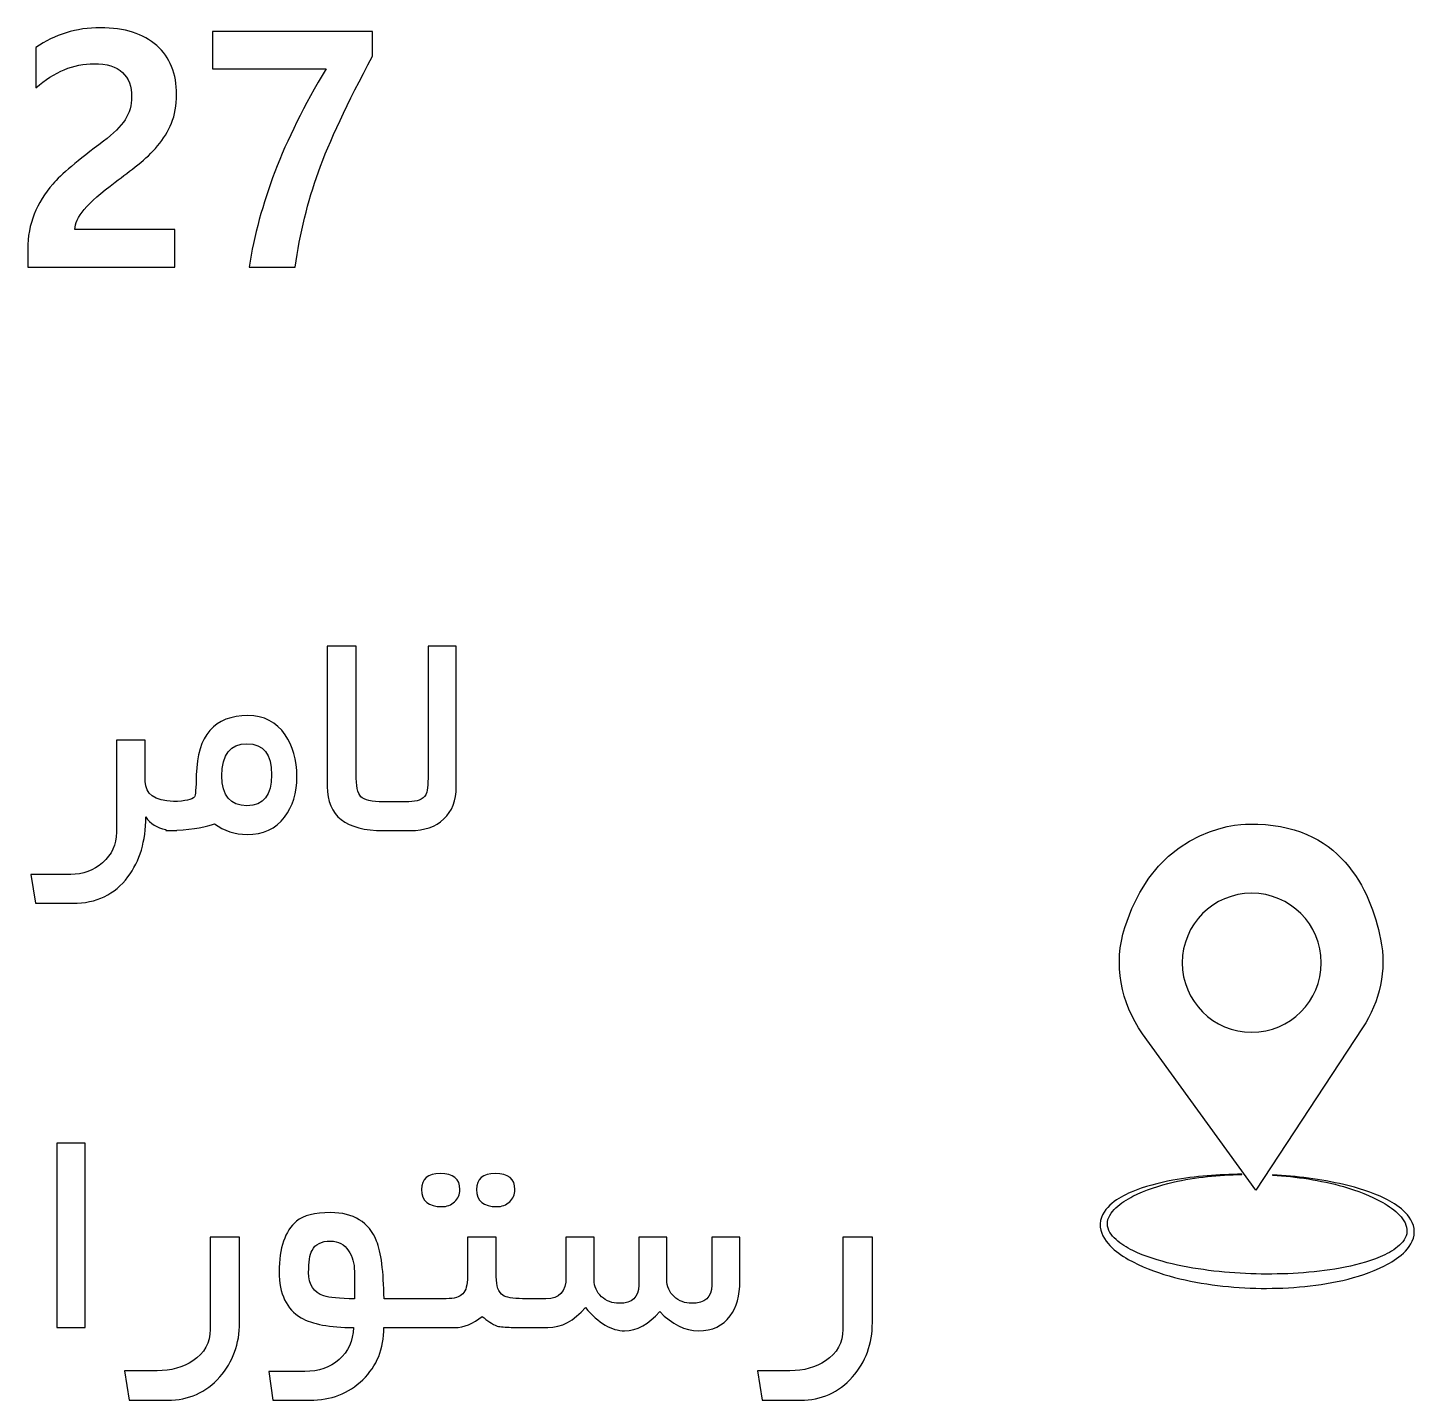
# Model space of a CAD drawing. Header units: millimetres. Extents: x -41 to 39, y -59 to 41.
# Drawn here: x 16.25 to 39.49, y -57.92 to -34.91 of the extents above; entities that cross this region are included whole.
import ezdxf

# ---------------------------------------------------------------- set-up
doc = ezdxf.new("R2010")
doc.units = ezdxf.units.MM
doc.header["$MEASUREMENT"] = 0
doc.layers.add('Layer 1', color=7, linetype='Continuous')

msp = doc.modelspace()

# ---------------------------------------------------------------- linework, layer by layer
at = {"layer": 'Layer 1', "color": 230}
for points, knots in [([(17.0366, -38.2933), (17.0366, -38.2933), (18.7092, -38.2933), (18.7092, -38.2933), (18.7092, -38.2933), (18.7092, -38.9237), (18.7092, -38.9237), (18.7092, -38.9237), (16.2461, -38.9237), (16.2461, -38.9237), (16.2461, -38.9237), (16.2461, -38.6263), (16.2461, -38.6263), (16.2461, -38.4131), (16.2827, -38.2174), (16.355, -38.0379), (16.4272, -37.8577), (16.5306, -37.6903), (16.6652, -37.5339), (16.8006, -37.3773), (17.0842, -37.1377), (17.517, -36.8137), (17.6844, -36.6894), (17.8052, -36.5695), (17.8783, -36.4552), (17.9516, -36.3408), (17.9882, -36.2127), (17.9882, -36.0717), (17.9882, -35.896), (17.9369, -35.7597), (17.8345, -35.6628), (17.7319, -35.5658), (17.5719, -35.5163), (17.3559, -35.5163), (17.0183, -35.5163), (16.6935, -35.6508), (16.3824, -35.9189), (16.3824, -35.9189), (16.3824, -35.2456), (16.3824, -35.2456), (16.7008, -35.0241), (17.0614, -34.9133), (17.463, -34.9133), (17.8701, -34.9133), (18.1858, -35.0131), (18.4082, -35.2107), (18.6304, -35.4093), (18.7422, -35.6838), (18.7422, -36.0342), (18.7422, -36.2144), (18.7128, -36.3746), (18.6542, -36.5137), (18.5967, -36.6537), (18.5198, -36.7799), (18.4236, -36.8934), (18.3285, -37.0068), (18.2187, -37.112), (18.0943, -37.2091), (17.9698, -37.307), (17.8427, -37.404), (17.7128, -37.5), (17.4713, -37.6794), (17.2982, -37.8322), (17.1939, -37.9584), (17.0887, -38.0856), (17.0366, -38.1973), (17.0366, -38.2933)], [0, 0, 0, 0, 0.0454545, 0.0454545, 0.0454545, 0.0909091, 0.0909091, 0.0909091, 0.1363636, 0.1363636, 0.1363636, 0.1818182, 0.1818182, 0.1818182, 0.2272727, 0.2272727, 0.2272727, 0.2727273, 0.2727273, 0.2727273, 0.3181818, 0.3181818, 0.3181818, 0.3636364, 0.3636364, 0.3636364, 0.4090909, 0.4090909, 0.4090909, 0.4545455, 0.4545455, 0.4545455, 0.5, 0.5, 0.5, 0.5454545, 0.5454545, 0.5454545, 0.5909091, 0.5909091, 0.5909091, 0.6363636, 0.6363636, 0.6363636, 0.6818182, 0.6818182, 0.6818182, 0.7272727, 0.7272727, 0.7272727, 0.7727273, 0.7727273, 0.7727273, 0.8181818, 0.8181818, 0.8181818, 0.8636364, 0.8636364, 0.8636364, 0.9090909, 0.9090909, 0.9090909, 0.9545455, 0.9545455, 0.9545455, 1, 1, 1, 1]), ([(22.0258, -35.3911), (21.6022, -36.1788), (21.3003, -36.8248), (21.12, -37.3271), (20.9388, -37.8303), (20.8089, -38.3629), (20.7284, -38.9237), (20.7284, -38.9237), (19.9561, -38.9237), (19.9561, -38.9237), (20.0403, -38.3966), (20.1849, -37.8641), (20.389, -37.3271), (20.594, -36.7901), (20.8803, -36.2144), (21.2482, -35.5996), (21.2482, -35.5996), (19.3422, -35.5996), (19.3422, -35.5996), (19.3422, -35.5996), (19.3422, -34.9775), (19.3422, -34.9775), (19.3422, -34.9775), (22.0258, -34.9775), (22.0258, -34.9775), (22.0258, -34.9775), (22.0258, -35.3911), (22.0258, -35.3911)], [0, 0, 0, 0, 0.1111111, 0.1111111, 0.1111111, 0.2222222, 0.2222222, 0.2222222, 0.3333333, 0.3333333, 0.3333333, 0.4444444, 0.4444444, 0.4444444, 0.5555556, 0.5555556, 0.5555556, 0.6666667, 0.6666667, 0.6666667, 0.7777778, 0.7777778, 0.7777778, 0.8888889, 0.8888889, 0.8888889, 1, 1, 1, 1]), ([(23.4293, -47.6318), (23.4293, -47.8641), (23.3597, -48.0445), (23.2215, -48.1744), (23.0826, -48.3034), (22.8958, -48.3683), (22.6616, -48.3683), (22.6616, -48.3683), (22.2079, -48.3683), (22.2079, -48.3683), (21.5801, -48.3683), (21.2664, -48.1231), (21.2664, -47.6318), (21.2664, -47.6318), (21.2664, -45.2775), (21.2664, -45.2775), (21.2664, -45.2775), (21.7494, -45.2775), (21.7494, -45.2775), (21.7494, -45.2775), (21.7494, -47.4195), (21.7494, -47.4195), (21.7494, -47.6172), (21.7768, -47.7443), (21.8308, -47.8011), (21.8857, -47.8568), (22.012, -47.8853), (22.2088, -47.8853), (22.2088, -47.8853), (22.6324, -47.8853), (22.6324, -47.8853), (22.7742, -47.8853), (22.8685, -47.8468), (22.9169, -47.77), (22.9435, -47.7269), (22.9572, -47.6108), (22.9572, -47.4195), (22.9572, -47.4195), (22.9572, -45.2775), (22.9572, -45.2775), (22.9572, -45.2775), (23.4293, -45.2775), (23.4293, -45.2775), (23.4293, -45.2775), (23.4293, -47.6318), (23.4293, -47.6318)], [0, 0, 0, 0, 0.0666667, 0.0666667, 0.0666667, 0.1333333, 0.1333333, 0.1333333, 0.2, 0.2, 0.2, 0.2666667, 0.2666667, 0.2666667, 0.3333333, 0.3333333, 0.3333333, 0.4, 0.4, 0.4, 0.4666667, 0.4666667, 0.4666667, 0.5333333, 0.5333333, 0.5333333, 0.6, 0.6, 0.6, 0.6666667, 0.6666667, 0.6666667, 0.7333333, 0.7333333, 0.7333333, 0.8, 0.8, 0.8, 0.8666667, 0.8666667, 0.8666667, 0.9333333, 0.9333333, 0.9333333, 1, 1, 1, 1]), ([(20.7575, -47.4615), (20.7575, -47.7388), (20.6889, -47.9657), (20.5517, -48.1424), (20.4016, -48.3372), (20.1922, -48.4341), (19.9222, -48.4341), (19.7163, -48.4341), (19.5352, -48.3738), (19.3788, -48.253), (19.2487, -48.3096), (19.0369, -48.3457), (18.7437, -48.3615), (18.7437, -48.3615), (18.7437, -48.3683), (18.7437, -48.3683), (18.7154, -48.3683), (18.688, -48.3672), (18.6617, -48.3652), (18.6617, -48.3652), (18.5616, -48.3683), (18.5616, -48.3683), (18.5616, -48.3683), (18.5616, -48.3517), (18.5616, -48.3517), (18.4119, -48.3216), (18.2999, -48.2513), (18.226, -48.1405), (18.226, -48.544), (18.1253, -48.8789), (17.9249, -49.1451), (17.7053, -49.4397), (17.3978, -49.5871), (17.0044, -49.5871), (17.0044, -49.5871), (16.3785, -49.5871), (16.3785, -49.5871), (16.3785, -49.5871), (16.3009, -49.1039), (16.3009, -49.1039), (16.3009, -49.1039), (16.966, -49.1039), (16.966, -49.1039), (17.1737, -49.1039), (17.3521, -49.039), (17.5004, -48.9081), (17.656, -48.7728), (17.7336, -48.6016), (17.7336, -48.3966), (17.7336, -48.3966), (17.7336, -46.8531), (17.7336, -46.8531), (17.7336, -46.8531), (18.2168, -46.8531), (18.2168, -46.8531), (18.2168, -46.8531), (18.2168, -47.5476), (18.2168, -47.5476), (18.2168, -47.7533), (18.374, -47.8652), (18.6877, -47.8831), (18.8856, -47.8758), (19.0039, -47.8498), (19.043, -47.8047), (19.0567, -47.7872), (19.0668, -47.6638), (19.0722, -47.4351), (19.0887, -46.7726), (19.376, -46.4413), (19.9359, -46.4413), (20.204, -46.4413), (20.4127, -46.5484), (20.5627, -46.7625), (20.6926, -46.9502), (20.7575, -47.1835), (20.7575, -47.4615)], [0, 0, 0, 0, 0.04, 0.04, 0.04, 0.08, 0.08, 0.08, 0.12, 0.12, 0.12, 0.16, 0.16, 0.16, 0.2, 0.2, 0.2, 0.24, 0.24, 0.24, 0.28, 0.28, 0.28, 0.32, 0.32, 0.32, 0.36, 0.36, 0.36, 0.4, 0.4, 0.4, 0.44, 0.44, 0.44, 0.48, 0.48, 0.48, 0.52, 0.52, 0.52, 0.56, 0.56, 0.56, 0.6, 0.6, 0.6, 0.64, 0.64, 0.64, 0.68, 0.68, 0.68, 0.72, 0.72, 0.72, 0.76, 0.76, 0.76, 0.8, 0.8, 0.8, 0.84, 0.84, 0.84, 0.88, 0.88, 0.88, 0.92, 0.92, 0.92, 0.96, 0.96, 0.96, 1, 1, 1, 1]), ([(20.3349, -47.4332), (20.3349, -47.0865), (20.1967, -46.9135), (19.9213, -46.9135), (19.6404, -46.9135), (19.5005, -47.0929), (19.5005, -47.4524), (19.5005, -47.7846), (19.6404, -47.9511), (19.9213, -47.9511), (20.1967, -47.9511), (20.3349, -47.7782), (20.3349, -47.4332)], [0, 0, 0, 0, 0.25, 0.25, 0.25, 0.5, 0.5, 0.5, 0.75, 0.75, 0.75, 1, 1, 1, 1]), ([(34.9346, -51.774), (34.9346, -51.774), (36.8296, -54.3968), (36.8296, -54.3968), (36.8296, -54.3968), (38.6219, -51.6748), (38.6219, -51.6748), (38.9104, -51.2367), (39.0288, -50.7026), (38.9245, -50.1889), (38.7542, -49.3497), (38.2427, -48.2314), (36.7236, -48.2614), (36.7236, -48.2614), (35.2019, -48.2042), (34.6359, -49.9908), (34.444, -50.5964), (34.5624, -51.2594), (34.9346, -51.774)], [0, 0, 0, 0, 0.1666667, 0.1666667, 0.1666667, 0.3333333, 0.3333333, 0.3333333, 0.5, 0.5, 0.5, 0.6666667, 0.6666667, 0.6666667, 0.8333333, 0.8333333, 0.8333333, 1, 1, 1, 1]), ([(37.9283, -50.5838), (37.9283, -51.2274), (37.4067, -51.7489), (36.7633, -51.7489), (36.1197, -51.7489), (35.5982, -51.2274), (35.5982, -50.5838), (35.5982, -49.9401), (36.1197, -49.4186), (36.7633, -49.4186), (37.4067, -49.4186), (37.9283, -49.9401), (37.9283, -50.5838)], [0, 0, 0, 0, 0.25, 0.25, 0.25, 0.5, 0.5, 0.5, 0.75, 0.75, 0.75, 1, 1, 1, 1]), ([(17.2073, -56.6973), (17.2073, -56.6973), (16.7352, -56.6973), (16.7352, -56.6973), (16.7352, -56.6973), (16.7352, -53.6065), (16.7352, -53.6065), (16.7352, -53.6065), (17.2073, -53.6065), (17.2073, -53.6065), (17.2073, -53.6065), (17.2073, -56.6973), (17.2073, -56.6973)], [0, 0, 0, 0, 0.25, 0.25, 0.25, 0.5, 0.5, 0.5, 0.75, 0.75, 0.75, 1, 1, 1, 1]), ([(23.4912, -54.3852), (23.4912, -54.4684), (23.462, -54.538), (23.4024, -54.5911), (23.3429, -54.645), (23.2724, -54.6715), (23.1901, -54.6715), (22.9623, -54.6715), (22.8488, -54.5764), (22.8488, -54.3852), (22.8488, -54.2068), (22.9523, -54.117), (23.1582, -54.117), (23.3804, -54.117), (23.4912, -54.2068), (23.4912, -54.3852)], [0, 0, 0, 0, 0.2, 0.2, 0.2, 0.4, 0.4, 0.4, 0.6, 0.6, 0.6, 0.8, 0.8, 0.8, 1, 1, 1, 1]), ([(24.4134, -54.3852), (24.4134, -54.4684), (24.3842, -54.538), (24.3247, -54.5911), (24.2653, -54.645), (24.1948, -54.6715), (24.1124, -54.6715), (23.8846, -54.6715), (23.7712, -54.5764), (23.7712, -54.3852), (23.7712, -54.2068), (23.8745, -54.117), (24.0804, -54.117), (24.3028, -54.117), (24.4134, -54.2068), (24.4134, -54.3852)], [0, 0, 0, 0, 0.2, 0.2, 0.2, 0.4, 0.4, 0.4, 0.6, 0.6, 0.6, 0.8, 0.8, 0.8, 1, 1, 1, 1]), ([(37.1131, -54.1399), (37.5149, -54.161), (37.9154, -54.2111), (38.309, -54.3019), (38.5432, -54.3594), (38.7767, -54.4273), (38.9972, -54.5349), (39.1065, -54.5906), (39.2149, -54.6522), (39.3075, -54.7409), (39.3989, -54.8248), (39.4874, -54.943), (39.4878, -55.0919), (39.488, -55.241), (39.3983, -55.3634), (39.305, -55.4502), (39.2101, -55.5418), (39.0998, -55.606), (38.9887, -55.6641), (38.7642, -55.775), (38.5276, -55.8512), (38.2882, -55.9069), (37.8082, -56.0151), (37.3174, -56.0483), (36.8296, -56.0402), (36.3415, -56.0234), (35.8532, -55.9649), (35.3795, -55.8323), (35.1431, -55.764), (34.9109, -55.6768), (34.6922, -55.5542), (34.5842, -55.4907), (34.4775, -55.4213), (34.3875, -55.3247), (34.2988, -55.2334), (34.2156, -55.1065), (34.2232, -54.9582), (34.2309, -54.8099), (34.3254, -54.6963), (34.4208, -54.6173), (34.5177, -54.5332), (34.6293, -54.4776), (34.7408, -54.4271), (34.9666, -54.3309), (35.2033, -54.2747), (35.4399, -54.2292), (35.8233, -54.161), (36.2117, -54.1309), (36.5996, -54.128), (36.5996, -54.128), (36.5996, -54.1309), (36.5996, -54.1309), (36.2117, -54.1386), (35.8243, -54.1766), (35.4468, -54.262), (35.2137, -54.3164), (34.9844, -54.3905), (34.773, -54.4956), (34.6692, -54.5501), (34.5668, -54.6103), (34.4864, -54.6898), (34.4048, -54.7658), (34.341, -54.8624), (34.3435, -54.9611), (34.3439, -55.0599), (34.4079, -55.1509), (34.4883, -55.2234), (34.5672, -55.299), (34.6679, -55.3569), (34.7699, -55.4087), (34.9776, -55.5092), (35.2038, -55.5758), (35.4316, -55.6315), (35.8902, -55.7368), (36.3629, -55.786), (36.8354, -55.7985), (37.3081, -55.8099), (37.7829, -55.7842), (38.246, -55.7021), (38.4761, -55.6579), (38.7056, -55.6037), (38.9179, -55.5133), (39.0224, -55.4666), (39.126, -55.4143), (39.2085, -55.3428), (39.2924, -55.2747), (39.3609, -55.187), (39.3661, -55.0888), (39.3738, -54.9904), (39.3152, -54.8911), (39.2375, -54.8109), (39.1613, -54.7276), (39.0622, -54.662), (38.9613, -54.6026), (38.7555, -54.4869), (38.5303, -54.4011), (38.3006, -54.3347), (37.9139, -54.2265), (37.5145, -54.1681), (37.1131, -54.1421), (37.1131, -54.1421), (37.1131, -54.1399), (37.1131, -54.1399)], [0, 0, 0, 0, 0.0294118, 0.0294118, 0.0294118, 0.0588235, 0.0588235, 0.0588235, 0.0882353, 0.0882353, 0.0882353, 0.1176471, 0.1176471, 0.1176471, 0.1470588, 0.1470588, 0.1470588, 0.1764706, 0.1764706, 0.1764706, 0.2058824, 0.2058824, 0.2058824, 0.2352941, 0.2352941, 0.2352941, 0.2647059, 0.2647059, 0.2647059, 0.2941176, 0.2941176, 0.2941176, 0.3235294, 0.3235294, 0.3235294, 0.3529412, 0.3529412, 0.3529412, 0.3823529, 0.3823529, 0.3823529, 0.4117647, 0.4117647, 0.4117647, 0.4411765, 0.4411765, 0.4411765, 0.4705882, 0.4705882, 0.4705882, 0.5, 0.5, 0.5, 0.5294118, 0.5294118, 0.5294118, 0.5588235, 0.5588235, 0.5588235, 0.5882353, 0.5882353, 0.5882353, 0.6176471, 0.6176471, 0.6176471, 0.6470588, 0.6470588, 0.6470588, 0.6764706, 0.6764706, 0.6764706, 0.7058824, 0.7058824, 0.7058824, 0.7352941, 0.7352941, 0.7352941, 0.7647059, 0.7647059, 0.7647059, 0.7941176, 0.7941176, 0.7941176, 0.8235294, 0.8235294, 0.8235294, 0.8529412, 0.8529412, 0.8529412, 0.8823529, 0.8823529, 0.8823529, 0.9117647, 0.9117647, 0.9117647, 0.9411765, 0.9411765, 0.9411765, 0.9705882, 0.9705882, 0.9705882, 1, 1, 1, 1]), ([(28.184, -55.9233), (28.184, -56.1629), (28.129, -56.356), (28.0203, -56.5025), (27.8993, -56.669), (27.7219, -56.7522), (27.4895, -56.7522), (27.2635, -56.7522), (27.0458, -56.6442), (26.839, -56.4282), (26.655, -56.6442), (26.4593, -56.7522), (26.2515, -56.7522), (26.0338, -56.7522), (25.8152, -56.6223), (25.5955, -56.3624), (25.4025, -56.5857), (25.1929, -56.6973), (24.966, -56.6973), (24.966, -56.6973), (24.5563, -56.6973), (24.5563, -56.6973), (24.5563, -56.6973), (24.4584, -56.6973), (24.4584, -56.6973), (24.4584, -56.6973), (24.45, -56.6973), (24.45, -56.6973), (24.45, -56.6973), (24.3521, -56.6973), (24.3521, -56.6973), (24.3521, -56.6973), (24.3521, -56.6951), (24.3521, -56.6951), (24.253, -56.6915), (24.1734, -56.6842), (24.1134, -56.6735), (24.0311, -56.6397), (23.9487, -56.5848), (23.8646, -56.5098), (23.7108, -56.6351), (23.558, -56.6973), (23.4061, -56.6973), (23.4061, -56.6973), (22.5368, -56.6973), (22.5368, -56.6973), (22.5368, -56.6973), (22.3658, -56.6973), (22.3658, -56.6973), (22.3658, -56.6973), (22.2175, -56.6973), (22.2175, -56.6973), (22.2175, -57.0505), (22.0996, -57.3423), (21.8626, -57.572), (21.6256, -57.8017), (21.33, -57.9161), (20.9742, -57.9161), (20.9742, -57.9161), (20.352, -57.9161), (20.352, -57.9161), (20.352, -57.9161), (20.2852, -57.4329), (20.2852, -57.4329), (20.2852, -57.4329), (20.8937, -57.4329), (20.8937, -57.4329), (21.1223, -57.4329), (21.3126, -57.3671), (21.4645, -57.2343), (21.6164, -57.1027), (21.697, -56.9233), (21.7062, -56.6964), (21.3081, -56.6964), (21.0154, -56.6414), (20.8277, -56.5327), (20.5834, -56.3898), (20.4608, -56.1337), (20.4608, -55.7641), (20.4608, -55.3606), (20.5579, -55.0778), (20.7527, -54.9149), (20.8652, -54.8189), (21.0555, -54.7703), (21.3237, -54.7703), (21.7071, -54.7703), (21.9642, -54.9295), (22.095, -55.2471), (22.1701, -55.4328), (22.2111, -55.7549), (22.2185, -56.2143), (22.2185, -56.2143), (22.3658, -56.2143), (22.3658, -56.2143), (22.3658, -56.2143), (22.5368, -56.2143), (22.5368, -56.2143), (22.5368, -56.2143), (23.2606, -56.2143), (23.2606, -56.2143), (23.3951, -56.2143), (23.4875, -56.1867), (23.5396, -56.1327), (23.5918, -56.0778), (23.6174, -55.9818), (23.6174, -55.8445), (23.6174, -55.8445), (23.6174, -55.183), (23.6174, -55.183), (23.6174, -55.183), (24.1006, -55.183), (24.1006, -55.183), (24.1006, -55.183), (24.1006, -55.8445), (24.1006, -55.8445), (24.1006, -56.0037), (24.1372, -56.108), (24.2113, -56.1575), (24.267, -56.1937), (24.3761, -56.213), (24.5402, -56.2143), (24.5402, -56.2143), (24.5482, -56.2143), (24.5482, -56.2143), (24.5482, -56.2143), (24.5563, -56.2143), (24.5563, -56.2143), (24.5563, -56.2143), (24.9332, -56.2143), (24.9332, -56.2143), (25.1572, -56.2143), (25.2688, -56.0943), (25.2688, -55.8546), (25.2688, -55.8546), (25.2688, -55.1821), (25.2688, -55.1821), (25.2688, -55.1821), (25.741, -55.1821), (25.741, -55.1821), (25.741, -55.1821), (25.741, -55.8967), (25.741, -55.8967), (25.741, -56.012), (25.7822, -56.1072), (25.8636, -56.1803), (25.945, -56.2544), (26.0438, -56.291), (26.16, -56.291), (26.3787, -56.291), (26.4876, -56.1905), (26.4876, -55.9891), (26.4876, -55.9891), (26.4876, -55.1821), (26.4876, -55.1821), (26.4876, -55.1821), (26.9597, -55.1821), (26.9597, -55.1821), (26.9597, -55.1821), (26.9597, -55.8967), (26.9597, -55.8967), (26.9597, -56.0101), (27, -56.1044), (27.0814, -56.1794), (27.1628, -56.2535), (27.2607, -56.291), (27.3743, -56.291), (27.5993, -56.291), (27.7118, -56.1905), (27.7118, -55.9891), (27.7118, -55.9891), (27.7118, -55.1821), (27.7118, -55.1821), (27.7118, -55.1821), (28.184, -55.1821), (28.184, -55.1821), (28.184, -55.1821), (28.184, -55.9233), (28.184, -55.9233)], [0, 0, 0, 0, 0.0169492, 0.0169492, 0.0169492, 0.0338983, 0.0338983, 0.0338983, 0.0508475, 0.0508475, 0.0508475, 0.0677966, 0.0677966, 0.0677966, 0.0847458, 0.0847458, 0.0847458, 0.1016949, 0.1016949, 0.1016949, 0.1186441, 0.1186441, 0.1186441, 0.1355932, 0.1355932, 0.1355932, 0.1525424, 0.1525424, 0.1525424, 0.1694915, 0.1694915, 0.1694915, 0.1864407, 0.1864407, 0.1864407, 0.2033898, 0.2033898, 0.2033898, 0.220339, 0.220339, 0.220339, 0.2372881, 0.2372881, 0.2372881, 0.2542373, 0.2542373, 0.2542373, 0.2711864, 0.2711864, 0.2711864, 0.2881356, 0.2881356, 0.2881356, 0.3050847, 0.3050847, 0.3050847, 0.3220339, 0.3220339, 0.3220339, 0.3389831, 0.3389831, 0.3389831, 0.3559322, 0.3559322, 0.3559322, 0.3728814, 0.3728814, 0.3728814, 0.3898305, 0.3898305, 0.3898305, 0.4067797, 0.4067797, 0.4067797, 0.4237288, 0.4237288, 0.4237288, 0.440678, 0.440678, 0.440678, 0.4576271, 0.4576271, 0.4576271, 0.4745763, 0.4745763, 0.4745763, 0.4915254, 0.4915254, 0.4915254, 0.5084746, 0.5084746, 0.5084746, 0.5254237, 0.5254237, 0.5254237, 0.5423729, 0.5423729, 0.5423729, 0.559322, 0.559322, 0.559322, 0.5762712, 0.5762712, 0.5762712, 0.5932203, 0.5932203, 0.5932203, 0.6101695, 0.6101695, 0.6101695, 0.6271186, 0.6271186, 0.6271186, 0.6440678, 0.6440678, 0.6440678, 0.6610169, 0.6610169, 0.6610169, 0.6779661, 0.6779661, 0.6779661, 0.6949153, 0.6949153, 0.6949153, 0.7118644, 0.7118644, 0.7118644, 0.7288136, 0.7288136, 0.7288136, 0.7457627, 0.7457627, 0.7457627, 0.7627119, 0.7627119, 0.7627119, 0.779661, 0.779661, 0.779661, 0.7966102, 0.7966102, 0.7966102, 0.8135593, 0.8135593, 0.8135593, 0.8305085, 0.8305085, 0.8305085, 0.8474576, 0.8474576, 0.8474576, 0.8644068, 0.8644068, 0.8644068, 0.8813559, 0.8813559, 0.8813559, 0.8983051, 0.8983051, 0.8983051, 0.9152542, 0.9152542, 0.9152542, 0.9322034, 0.9322034, 0.9322034, 0.9491525, 0.9491525, 0.9491525, 0.9661017, 0.9661017, 0.9661017, 0.9830508, 0.9830508, 0.9830508, 1, 1, 1, 1]), ([(19.7975, -56.6131), (19.7975, -56.969), (19.6869, -57.2728), (19.4655, -57.5244), (19.2348, -57.7852), (18.9438, -57.9161), (18.5917, -57.9161), (18.5917, -57.9161), (17.9484, -57.9161), (17.9484, -57.9161), (17.9484, -57.9161), (17.8706, -57.422), (17.8706, -57.422), (17.8706, -57.422), (18.4151, -57.422), (18.4151, -57.422), (18.6483, -57.422), (18.8478, -57.3661), (19.0134, -57.2555), (19.2065, -57.1273), (19.3035, -56.9508), (19.3035, -56.7275), (19.3035, -56.7275), (19.3035, -55.1821), (19.3035, -55.1821), (19.3035, -55.1821), (19.7975, -55.1821), (19.7975, -55.1821), (19.7975, -55.1821), (19.7975, -56.6131), (19.7975, -56.6131)], [0, 0, 0, 0, 0.1, 0.1, 0.1, 0.2, 0.2, 0.2, 0.3, 0.3, 0.3, 0.4, 0.4, 0.4, 0.5, 0.5, 0.5, 0.6, 0.6, 0.6, 0.7, 0.7, 0.7, 0.8, 0.8, 0.8, 0.9, 0.9, 0.9, 1, 1, 1, 1]), ([(21.7217, -56.2143), (21.7217, -56.2143), (21.7217, -55.7568), (21.7217, -55.7568), (21.7217, -55.6222), (21.6897, -55.5078), (21.6256, -55.4108), (21.5524, -55.3021), (21.4508, -55.2481), (21.3227, -55.2481), (21.169, -55.2481), (21.0647, -55.3002), (21.0117, -55.4035), (20.9742, -55.4785), (20.9549, -55.6021), (20.9549, -55.775), (20.9549, -55.979), (21.04, -56.1089), (21.2093, -56.1657), (21.3008, -56.1978), (21.4718, -56.2143), (21.7217, -56.2143)], [0, 0, 0, 0, 0.1428571, 0.1428571, 0.1428571, 0.2857143, 0.2857143, 0.2857143, 0.4285714, 0.4285714, 0.4285714, 0.5714286, 0.5714286, 0.5714286, 0.7142857, 0.7142857, 0.7142857, 0.8571429, 0.8571429, 0.8571429, 1, 1, 1, 1]), ([(30.4046, -56.6131), (30.4046, -56.969), (30.294, -57.2728), (30.0725, -57.5244), (29.8419, -57.7852), (29.5509, -57.9161), (29.1987, -57.9161), (29.1987, -57.9161), (28.5554, -57.9161), (28.5554, -57.9161), (28.5554, -57.9161), (28.4776, -57.422), (28.4776, -57.422), (28.4776, -57.422), (29.0221, -57.422), (29.0221, -57.422), (29.2554, -57.422), (29.4549, -57.3661), (29.6204, -57.2555), (29.8136, -57.1273), (29.9105, -56.9508), (29.9105, -56.7275), (29.9105, -56.7275), (29.9105, -55.1821), (29.9105, -55.1821), (29.9105, -55.1821), (30.4046, -55.1821), (30.4046, -55.1821), (30.4046, -55.1821), (30.4046, -56.6131), (30.4046, -56.6131)], [0, 0, 0, 0, 0.1, 0.1, 0.1, 0.2, 0.2, 0.2, 0.3, 0.3, 0.3, 0.4, 0.4, 0.4, 0.5, 0.5, 0.5, 0.6, 0.6, 0.6, 0.7, 0.7, 0.7, 0.8, 0.8, 0.8, 0.9, 0.9, 0.9, 1, 1, 1, 1])]:
    msp.add_open_spline(points, degree=3, knots=knots, dxfattribs=at)

doc.saveas('drawing.dxf')
